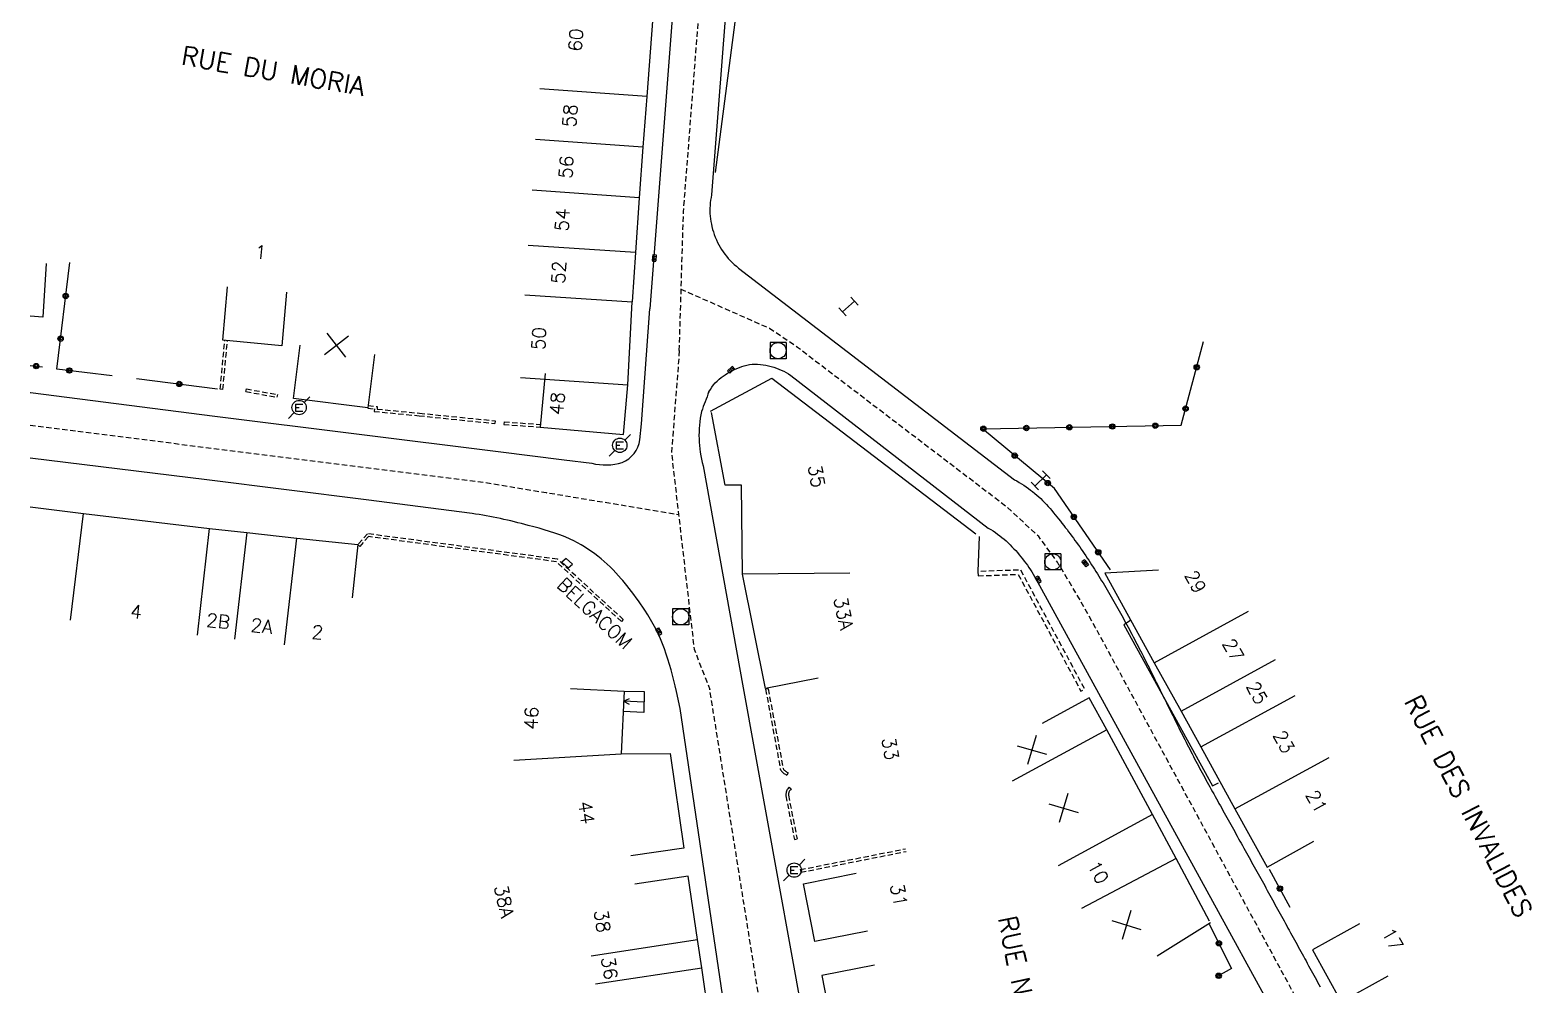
# Model space of a CAD drawing. Header units: millimetres. Extents: x 153000 to 154001, y 120000 to 121000.
# Drawn here: x 153000 to 153139.7, y 120358.1 to 120447 of the extents above; entities that cross this region are included whole.
import ezdxf
from ezdxf.enums import TextEntityAlignment as Align

# ---------------------------------------------------------------- set-up
doc = ezdxf.new("R2010")
doc.units = ezdxf.units.MM
doc.linetypes.add('DASHED', pattern=[0.75, 0.5, -0.25])
doc.layers.get('0').update_dxf_attribs({"linetype": 'CONTINUOUS'})
for name, color, linetype in [('W0001', 6, 'DASHED'), ('W0008', 7, 'CONTINUOUS'), ('W0017', 7, 'CONTINUOUS'), ('W0100', 7, 'CONTINUOUS'), ('W0112', 1, 'DASHED'), ('W0322', 7, 'CONTINUOUS'), ('W0400', 7, 'CONTINUOUS'), ('W0420', 7, 'CONTINUOUS'), ('W0471', 7, 'CONTINUOUS'), ('W0984', 7, 'CONTINUOUS'), ('W0989', 7, 'CONTINUOUS'), ('W0991', 7, 'CONTINUOUS'), ('W1102', 7, 'CONTINUOUS'), ('W1474', 7, 'CONTINUOUS')]:
    doc.layers.add(name, color=color, linetype=linetype)
doc.styles.get("Standard").update_dxf_attribs({"font": 'romans.shx', "width": 0.85})

# ---------------------------------------------------------------- blocks, each defined once
blk = doc.blocks.new('T420')
for p, q in [((0.75, 0.75), (-0.75, 0.75)), ((-0.75, 0.75), (-0.75, -0.75)), ((0.75, 0.75), (0.75, -0.75)), ((0.75, -0.75), (-0.75, -0.75))]:
    blk.add_line(p, q)
blk.add_ellipse((0, 0), major_axis=(-0.53, 0.53), ratio=1, start_param=3.926991, end_param=10.210176)
blk = doc.blocks.new('T400')
for p, q in [((-0.15, 0.3), (0.15, 0.3)), ((-0.15, -0.25), (-0.15, 0.3)), ((-0.15, 0.15), (0.15, 0.15)), ((-0.15, 0), (0.15, 0)), ((0.15, 0.3), (0.15, -0.25)), ((-0.15, -0.15), (0.15, -0.15)), ((-0.15, -0.25), (-0.15, -0.3)), ((-0.15, -0.3), (0.15, -0.3)), ((0.15, -0.3), (0.15, -0.25))]:
    blk.add_line(p, q)
blk = doc.blocks.new('T471')
for p, q in [((-0.333334, 0.333334), (-0.333334, -0.333334)), ((-0.333334, 0.333334), (0.333334, 0.333334)), ((-0.333334, 0), (0, 0)), ((0.500001, 0.500001), (1.000002, 1.000002)), ((-0.500001, -0.500001), (-1.000002, -1.000002)), ((-0.333334, -0.333334), (0.333334, -0.333334))]:
    blk.add_line(p, q)
blk.add_ellipse((0, 0), major_axis=(0.471405, 0.471405), ratio=1, start_param=5.4977871438, end_param=11.780972451)
blk = doc.blocks.new('t991o')
at = {"color": 0, "linetype": 'Continuous'}
for p, q in [((-1, 1), (1, -1)), ((-1, -1), (1, 1))]:
    blk.add_line(p, q, dxfattribs=at)
blk = doc.blocks.new('t322o')
at = {"color": 0, "linetype": 'Continuous'}
for radius in [0.25, 0.15]:
    blk.add_circle((0, 0), radius, dxfattribs=at)
blk = doc.blocks.new('T1474')
at = {"color": 0, "linetype": 'Continuous', "flags": 128}
for points in [[(-0.75, -0.5), (-0.75, 0.5)], [(-0.75, 0), (0.75, 0)], [(0.75, 0), (0.75, -0.5), (0.75, 0.5)]]:
    blk.add_lwpolyline(points, dxfattribs=at)

msp = doc.modelspace()

# ---------------------------------------------------------------- linework, layer by layer
at = {"layer": 'W0001'}
msp.add_line((153077.44, 120296.73), (153063.26, 120385.62), dxfattribs=at)
at = {"layer": 'W0001', "flags": 128}
for points in [[(153060.42, 120417.17), (153060.81, 120430.1), (153065.07, 120484.91), (153069.47, 120539.21)], [(153133.83, 120327.39), (153099.16, 120391.37), (153097.59, 120394.18), (153095.6, 120397.49), (153093.86, 120399.88), (153090.94, 120402.58), (153071.41, 120417.47), (153068.82, 120419.23), (153060.59, 120422.87)], [(153060.42, 120417.17), (153059.69, 120407.66), (153060.35, 120401.92), (153061.8, 120389.39), (153063.26, 120385.62)], [(153000, 120410.23), (153042.34, 120404.9), (153048.04, 120403.96), (153060.35, 120401.92)]]:
    msp.add_lwpolyline(points, dxfattribs=at)
at = {"layer": 'W0008', "flags": 128}
for points in [[(153067.05, 120539.5), (153063.55, 120497.28), (153057.69, 120421.05)], [(153067.85, 120488.94), (153063.42, 120431.66), (153063.37, 120431.41), (153063.33, 120431.16), (153063.3, 120430.92), (153063.28, 120430.67), (153063.27, 120430.42), (153063.27, 120430.17), (153063.27, 120429.93), (153063.29, 120429.68), (153063.32, 120429.44), (153063.35, 120429.19), (153063.4, 120428.95), (153063.45, 120428.71), (153063.52, 120428.46), (153063.59, 120428.22), (153063.67, 120427.98), (153063.77, 120427.73), (153063.87, 120427.49), (153063.98, 120427.25), (153064.1, 120427.02), (153064.23, 120426.79), (153064.36, 120426.57), (153064.51, 120426.36), (153064.66, 120426.15), (153064.82, 120425.95), (153064.98, 120425.75), (153065.16, 120425.56), (153065.34, 120425.37), (153065.53, 120425.19), (153065.73, 120425.02), (153065.94, 120424.85), (153091.62, 120405.16), (153091.84, 120405.04), (153092.06, 120404.91), (153092.27, 120404.78), (153092.49, 120404.64), (153092.69, 120404.5), (153092.9, 120404.35), (153093.1, 120404.2), (153093.3, 120404.05), (153093.49, 120403.89), (153093.68, 120403.73), (153093.87, 120403.57), (153094.05, 120403.4), (153094.23, 120403.22), (153094.41, 120403.04), (153094.58, 120402.86), (153094.75, 120402.67), (153094.92, 120402.48), (153095.08, 120402.29), (153095.24, 120402.09), (153095.4, 120401.9), (153095.56, 120401.7), (153095.72, 120401.51), (153095.88, 120401.31), (153096.03, 120401.11), (153096.19, 120400.91), (153096.34, 120400.71), (153096.5, 120400.52), (153096.65, 120400.31), (153096.8, 120400.11), (153096.95, 120399.91), (153097.09, 120399.71), (153097.24, 120399.51), (153097.39, 120399.3), (153097.53, 120399.1), (153097.68, 120398.9), (153097.82, 120398.69), (153097.96, 120398.48), (153098.1, 120398.28), (153098.24, 120398.07), (153098.38, 120397.86), (153098.52, 120397.66), (153098.66, 120397.45), (153098.79, 120397.24), (153098.93, 120397.03), (153099.06, 120396.82), (153099.19, 120396.61), (153099.33, 120396.4), (153099.46, 120396.19), (153099.59, 120395.97), (153099.72, 120395.76), (153099.85, 120395.55), (153099.98, 120395.34), (153100.11, 120395.12), (153100.23, 120394.91), (153100.36, 120394.69), (153100.49, 120394.48), (153100.61, 120394.26), (153100.74, 120394.05), (153100.86, 120393.83), (153100.98, 120393.62), (153101.11, 120393.4), (153101.23, 120393.18), (153101.35, 120392.96), (153101.47, 120392.75), (153101.59, 120392.53), (153101.71, 120392.31), (153101.83, 120392.09), (153101.95, 120391.87), (153102.07, 120391.65), (153102.18, 120391.43), (153102.3, 120391.21), (153102.42, 120390.99), (153102.54, 120390.77), (153102.65, 120390.55), (153102.77, 120390.33), (153102.88, 120390.11), (153103, 120389.89), (153103.11, 120389.67), (153103.22, 120389.45), (153103.34, 120389.22), (153103.45, 120389), (153103.57, 120388.78), (153103.68, 120388.56), (153103.79, 120388.34), (153103.9, 120388.11), (153104.02, 120387.89), (153104.13, 120387.67), (153104.24, 120387.44), (153104.35, 120387.22), (153104.46, 120387), (153104.57, 120386.77), (153104.68, 120386.55), (153104.8, 120386.33), (153104.91, 120386.1), (153105.02, 120385.88), (153105.13, 120385.66), (153105.24, 120385.43), (153105.35, 120385.21), (153105.46, 120384.99), (153105.57, 120384.76), (153105.68, 120384.54), (153105.79, 120384.31), (153105.9, 120384.09), (153106.01, 120383.87), (153106.12, 120383.64), (153106.23, 120383.42), (153106.34, 120383.2), (153106.46, 120382.97), (153106.57, 120382.75), (153106.68, 120382.53), (153106.79, 120382.3), (153106.9, 120382.08), (153107.01, 120381.86), (153107.12, 120381.63), (153107.24, 120381.41), (153107.35, 120381.19), (153107.46, 120380.97), (153107.57, 120380.74), (153107.69, 120380.52), (153107.8, 120380.3), (153107.92, 120380.08), (153108.03, 120379.86), (153108.14, 120379.64), (153108.26, 120379.41), (153108.37, 120379.19), (153108.49, 120378.97), (153108.61, 120378.75), (153108.72, 120378.53), (153108.84, 120378.31), (153108.96, 120378.09), (153109.07, 120377.87), (153109.19, 120377.65), (153109.31, 120377.43), (153109.43, 120377.22), (153109.55, 120377), (153109.67, 120376.78), (153109.79, 120376.56), (153109.91, 120376.34), (153110.04, 120376.12), (153110.16, 120375.91), (153110.28, 120375.69), (153110.4, 120375.47), (153110.52, 120375.25), (153110.64, 120375.03), (153110.77, 120374.81), (153110.89, 120374.6), (153111.01, 120374.38), (153111.13, 120374.16), (153111.25, 120373.94), (153111.37, 120373.72), (153111.5, 120373.5), (153111.62, 120373.28), (153111.74, 120373.07), (153111.86, 120372.85), (153111.98, 120372.63), (153112.1, 120372.41), (153112.22, 120372.19), (153112.34, 120371.97), (153112.47, 120371.75), (153112.59, 120371.53), (153112.71, 120371.32), (153112.83, 120371.1), (153112.95, 120370.88), (153113.07, 120370.66), (153113.19, 120370.44), (153113.31, 120370.22), (153113.44, 120370), (153113.56, 120369.78), (153113.68, 120369.57), (153113.8, 120369.35), (153113.92, 120369.13), (153114.04, 120368.91), (153114.16, 120368.69), (153114.28, 120368.47), (153114.4, 120368.25), (153114.52, 120368.03), (153114.65, 120367.82), (153114.77, 120367.6), (153114.89, 120367.38), (153115.01, 120367.16), (153115.13, 120366.94), (153115.25, 120366.72), (153115.37, 120366.5), (153115.49, 120366.28), (153115.61, 120366.06), (153115.73, 120365.84), (153115.85, 120365.63), (153115.97, 120365.41), (153116.09, 120365.19), (153116.22, 120364.97), (153116.34, 120364.75), (153116.46, 120364.53), (153116.58, 120364.31), (153116.7, 120364.09), (153116.82, 120363.87), (153116.94, 120363.65), (153117.06, 120363.43), (153117.18, 120363.22), (153117.3, 120363), (153117.42, 120362.78), (153117.54, 120362.56), (153117.66, 120362.34), (153117.78, 120362.12), (153117.9, 120361.9), (153118.02, 120361.68), (153118.14, 120361.46), (153118.26, 120361.24), (153118.38, 120361.02), (153118.5, 120360.8), (153118.62, 120360.58), (153118.74, 120360.37), (153118.86, 120360.15), (153118.98, 120359.93), (153119.1, 120359.71), (153119.22, 120359.49), (153119.34, 120359.27), (153119.46, 120359.05), (153119.58, 120358.83), (153119.7, 120358.61), (153119.82, 120358.39), (153119.94, 120358.17), (153120.06, 120357.95)], [(153063.13, 120413.28), (153063.17, 120413.34), (153063.31, 120413.56), (153063.46, 120413.77), (153063.61, 120413.98), (153063.77, 120414.17), (153063.94, 120414.34), (153064.12, 120414.51), (153064.3, 120414.66), (153064.5, 120414.8), (153064.7, 120414.93), (153064.91, 120415.06), (153065.12, 120415.18), (153065.33, 120415.29), (153065.56, 120415.4), (153065.78, 120415.51), (153066.01, 120415.6), (153066.24, 120415.69), (153066.47, 120415.76), (153066.71, 120415.83), (153066.95, 120415.87), (153067.2, 120415.9), (153067.45, 120415.91), (153067.71, 120415.9), (153067.97, 120415.88), (153068.22, 120415.85), (153068.47, 120415.81), (153068.72, 120415.76), (153068.97, 120415.7), (153069.21, 120415.63), (153069.45, 120415.55), (153069.68, 120415.46), (153069.91, 120415.36), (153070.14, 120415.25), (153070.37, 120415.13), (153070.59, 120415), (153070.81, 120414.85), (153089.17, 120400.66), (153089.4, 120400.53), (153089.61, 120400.39), (153089.83, 120400.25), (153090.03, 120400.1), (153090.24, 120399.95), (153090.44, 120399.79), (153090.64, 120399.63), (153090.83, 120399.46), (153091.01, 120399.28), (153091.2, 120399.1), (153091.37, 120398.92), (153091.55, 120398.74), (153091.72, 120398.56), (153091.88, 120398.37), (153092.04, 120398.18), (153092.2, 120397.99), (153092.36, 120397.79), (153092.51, 120397.59), (153092.66, 120397.39), (153092.81, 120397.19), (153092.95, 120396.99), (153093.09, 120396.78), (153093.22, 120396.57), (153093.36, 120396.36), (153093.48, 120396.14), (153093.61, 120395.92), (153131.77, 120326.27)], [(153066.37, 120385.78), (153081.7, 120301.29), (153082.23, 120296.82), (153082.23, 120296.82)]]:
    msp.add_lwpolyline(points, dxfattribs=at)
for points in [[(153000, 120413.27), (153000.06, 120413.26), (153017.21, 120411.08), (153043.56, 120407.79), (153049.72, 120407.01), (153052.27, 120406.69, 0.1317), (153055.11, 120406.75, 0.2582), (153056.76, 120408.87), (153056.9, 120410.35), (153057.69, 120421.05)], [(153063.17, 120413.34, -0.012584), (153062.47, 120411.5, 0.1163), (153062.63, 120406.46), (153066.37, 120385.78)], [(153060.15, 120385.46, 0.0302), (153059.04, 120389.42, 0.0559), (153057.22, 120393.01, 0.0229), (153055.53, 120395.3, 0.0077), (153055.02, 120395.93, 0.1085), (153050.27, 120399.63, 0.0449), (153046.37, 120400.9, 0.0316), (153041.13, 120402.01), (153031.29, 120403.27), (153016.45, 120405.14), (153000, 120407.17)], [(153072.88, 120296.64, 0.0632), (153072.95, 120299.59), (153072.22, 120304.51), (153072.21, 120304.55), (153060.51, 120383.85), (153060.15, 120385.46), (153060.15, 120385.46)]]:
    msp.add_lwpolyline(points, format="xyb", dxfattribs=at)
at = {"layer": 'W0017', "flags": 128}
for points in [[(153089.02, 120482.52), (153081.16, 120482.99), (153070.93, 120474.75), (153068.94, 120469.79), (153066.11, 120451.8), (153063.76, 120433.74)], [(153102.41, 120392.06), (153101.8, 120391.65), (153110.04, 120376.66), (153110.58, 120376.94)]]:
    msp.add_lwpolyline(points, dxfattribs=at)
at = {"layer": 'W0100'}
for p, q in [((153055.24, 120384.56), (153055.77, 120384.79)), ((153055.24, 120384.56), (153055.74, 120384.28)), ((153057.14, 120384.47), (153055.24, 120384.56))]:
    msp.add_line(p, q, dxfattribs=at)
at = {"layer": 'W0100', "flags": 128}
for points in [[(153059.27, 120464.42), (153058.82, 120459.8), (153057.41, 120440.81), (153057.02, 120436.11), (153056.69, 120431.4), (153056.34, 120426.31), (153056.04, 120421.7)], [(153001.49, 120425.29), (153001.2, 120420.3), (153000, 120420.37)], [(153023.88, 120422.6), (153023.42, 120417.62), (153017.94, 120418.13), (153018.39, 120423.11)], [(153047.94, 120415.04), (153047.48, 120410.06), (153055.22, 120409.36), (153055.62, 120414), (153056.04, 120421.7)], [(153032.06, 120416.8), (153031.43, 120411.84), (153024.51, 120412.72), (153025.15, 120417.68)], [(153063.32, 120411.53), (153069.03, 120414.62), (153088, 120400.13)], [(153073.33, 120386.7), (153068.43, 120385.72), (153066.3, 120396.37), (153066.21, 120404.65), (153064.69, 120404.65), (153063.4, 120411.4)], [(153000, 120402.63), (153004.99, 120402), (153016.71, 120400.63), (153020.17, 120400.25), (153024.82, 120399.73), (153030.51, 120399.12), (153029.97, 120394.15)], [(153088.32, 120399.86), (153088.2, 120396.61)], [(153105.01, 120396.73), (153100.02, 120396.47), (153104.6, 120388.12), (153107.13, 120383.63), (153108.95, 120380.31), (153112.1, 120374.53), (153115.11, 120369.11), (153119.48, 120371.53)], [(153050.29, 120385.72), (153055.29, 120385.48), (153055, 120379.64), (153059.58, 120379.68), (153060.85, 120370.86), (153055.9, 120370.15), (153055.9, 120370.15)], [(153055.29, 120385.48), (153057.16, 120385.44), (153057.12, 120383.5), (153055.2, 120383.59), (153055.2, 120383.59)], [(153109.77, 120364.06), (153106.67, 120369.92), (153104.46, 120374), (153100.19, 120381.88), (153098.55, 120384.86), (153094.17, 120382.46)], [(153071.07, 120296.61), (153070.51, 120304.34), (153069.7, 120310.11), (153069.09, 120314.1), (153068.32, 120319.4), (153067.88, 120322.37), (153067.88, 120322.37), (153067.66, 120324.01), (153066.93, 120329), (153066.26, 120333.83), (153065.47, 120339.41), (153064.51, 120345.99), (153063.87, 120350.79), (153063.17, 120355.2), (153062.52, 120359.73), (153062.1, 120362.36), (153061.24, 120368.26), (153056.29, 120367.53), (153056.29, 120367.53)], [(153077.94, 120363.14), (153073.03, 120362.17), (153071.98, 120367.56), (153076.88, 120368.53), (153076.88, 120368.53)], [(153109.84, 120363.91), (153104.9, 120360.82)], [(153123.71, 120363.81), (153119.34, 120361.39), (153122, 120356.58), (153126.38, 120359)], [(153078.58, 120359.97), (153073.67, 120359.02), (153075.39, 120350.26), (153076.27, 120345.72), (153076.89, 120342.54), (153081.79, 120343.49), (153081.79, 120343.49)]]:
    msp.add_lwpolyline(points, dxfattribs=at)
msp.add_lwpolyline([(153050.47, 120397.29), (153049.88, 120397.81), (153049.49, 120397.49), (153050.07, 120396.97)], close=True, dxfattribs=at)
at = {"layer": 'W0112'}
for p, q in [((153017.7, 120413.57), (153018.12, 120418.11)), ((153017.95, 120413.55), (153018.37, 120418.09)), ((153017.95, 120413.55), (153017.7, 120413.57)), ((153020.08, 120413.36), (153020.13, 120413.61)), ((153020.08, 120413.36), (153023.01, 120412.83)), ((153020.13, 120413.61), (153023.05, 120413.08)), ((153023.01, 120412.83), (153023.05, 120413.08)), ((153031.43, 120411.84), (153031.43, 120411.83)), ((153031.43, 120411.83), (153032.05, 120411.75)), ((153031.46, 120412.08), (153032.31, 120411.97)), ((153032.05, 120411.75), (153032.03, 120411.51)), ((153032.03, 120411.51), (153036.22, 120411.11)), ((153032.31, 120411.97), (153032.3, 120411.73)), ((153032.3, 120411.73), (153036.25, 120411.35)), ((153036.22, 120411.11), (153043.26, 120410.39)), ((153036.25, 120411.35), (153043.29, 120410.64)), ((153043.29, 120410.64), (153043.26, 120410.39)), ((153044.12, 120410.54), (153044.1, 120410.29)), ((153044.1, 120410.29), (153047.48, 120410.06)), ((153044.12, 120410.54), (153047.51, 120410.31)), ((153031.39, 120400.13), (153030.51, 120399.12)), ((153031.49, 120399.87), (153030.7, 120398.95)), ((153049.09, 120397.76), (153031.39, 120400.13)), ((153048.98, 120397.52), (153031.49, 120399.87)), ((153030.7, 120398.95), (153030.51, 120399.12)), ((153055.04, 120391.96), (153048.98, 120397.52)), ((153055.21, 120392.14), (153049.09, 120397.76)), ((153055.21, 120392.14), (153055.04, 120391.96)), ((153068.69, 120385.7), (153068.45, 120385.66)), ((153068.45, 120385.66), (153069.82, 120378.26)), ((153068.69, 120385.7), (153070.07, 120378.31)), ((153069.82, 120378.26), (153069.85, 120378.17)), ((153069.85, 120378.17), (153069.89, 120378.09)), ((153069.89, 120378.09), (153069.94, 120378.02)), ((153069.94, 120378.02), (153070.01, 120377.95)), ((153070.01, 120377.95), (153070.08, 120377.89)), ((153070.07, 120378.31), (153070.08, 120378.27)), ((153070.08, 120378.27), (153070.1, 120378.23)), ((153070.08, 120377.89), (153070.15, 120377.83)), ((153070.1, 120378.23), (153070.13, 120378.18)), ((153070.13, 120378.18), (153070.18, 120378.13)), ((153070.15, 120377.83), (153070.22, 120377.78)), ((153070.18, 120378.13), (153070.24, 120378.08)), ((153070.22, 120377.78), (153070.29, 120377.74)), ((153070.24, 120378.08), (153070.29, 120378.04)), ((153070.29, 120378.04), (153070.36, 120377.99)), ((153070.29, 120377.74), (153070.37, 120377.69)), ((153070.36, 120377.99), (153070.42, 120377.95)), ((153070.37, 120377.69), (153070.44, 120377.65)), ((153070.42, 120377.95), (153070.49, 120377.91)), ((153070.56, 120377.87), (153070.44, 120377.65)), ((153070.49, 120377.91), (153070.56, 120377.87)), ((153070.36, 120376.09), (153070.35, 120376)), ((153070.39, 120376.17), (153070.36, 120376.09)), ((153070.42, 120376.25), (153070.39, 120376.17)), ((153070.47, 120376.32), (153070.42, 120376.25)), ((153070.52, 120376.4), (153070.47, 120376.32)), ((153070.58, 120376.47), (153070.52, 120376.4)), ((153070.63, 120376.54), (153070.58, 120376.47)), ((153070.62, 120376.08), (153070.61, 120376.03)), ((153070.65, 120376.13), (153070.62, 120376.08)), ((153070.63, 120376.54), (153070.83, 120376.38)), ((153070.68, 120376.19), (153070.65, 120376.13)), ((153070.72, 120376.25), (153070.68, 120376.19)), ((153070.77, 120376.31), (153070.72, 120376.25)), ((153070.83, 120376.38), (153070.77, 120376.31)), ((153070.34, 120375.92), (153070.33, 120375.83)), ((153070.33, 120375.83), (153070.33, 120375.74)), ((153070.33, 120375.74), (153071.13, 120371.68)), ((153070.35, 120376), (153070.34, 120375.92)), ((153070.57, 120375.79), (153071.38, 120371.73)), ((153070.59, 120375.9), (153070.58, 120375.82)), ((153070.58, 120375.82), (153070.58, 120375.73)), ((153070.61, 120376.03), (153070.59, 120375.97)), ((153070.59, 120375.97), (153070.59, 120375.9)), ((153071.13, 120371.68), (153071.38, 120371.73)), ((153071.67, 120368.87), (153081.48, 120370.81)), ((153071.72, 120368.62), (153081.53, 120370.56)), ((153071.67, 120368.87), (153071.72, 120368.62))]:
    msp.add_line(p, q, dxfattribs=at)
at = {"layer": 'W0112', "flags": 128}
msp.add_lwpolyline([(153088.22, 120396.21), (153091.95, 120396.35), (153097.79, 120385.49), (153098.14, 120385.68), (153092.19, 120396.76), (153088.21, 120396.61)], close=True, dxfattribs=at)
at = {"layer": 'W0322'}
for p, q in [((153000, 120415.8), (153001.15, 120415.66)), ((153009.92, 120414.57), (153017.44, 120413.62))]:
    msp.add_line(p, q, dxfattribs=at)
at = {"layer": 'W0322', "flags": 128}
for points in [[(153007.63, 120414.84), (153002.51, 120415.45), (153003.69, 120425.38)], [(153100.53, 120396.76), (153095.32, 120404.35), (153088.62, 120409.89), (153107.11, 120410.22), (153109.21, 120418.01)], [(153117.27, 120365.36), (153115.34, 120368.89)], [(153109.74, 120363.79), (153111.81, 120359.66), (153110.53, 120358.94)]]:
    msp.add_lwpolyline(points, dxfattribs=at)
at = {"layer": 'W1102'}
for p, q in [((153046.06, 120422.36), (153056.04, 120421.7)), ((153045.65, 120414.66), (153055.62, 120414)), ((153003.77, 120392.08), (153004.99, 120402)), ((153015.58, 120390.7), (153016.71, 120400.63)), ((153020.17, 120400.25), (153019.03, 120390.32)), ((153023.68, 120389.8), (153024.82, 120399.73)), ((153076.3, 120396.47), (153066.3, 120396.37)), ((153045.01, 120379.06), (153055, 120379.64)), ((153052.22, 120360.85), (153062.1, 120362.36)), ((153052.63, 120358.23), (153062.52, 120359.73))]:
    msp.add_line(p, q, dxfattribs=at)
at = {"layer": 'W1102', "flags": 128}
for points in [[(153057.41, 120440.81), (153047.44, 120441.55)], [(153057.02, 120436.11), (153047.05, 120436.81)], [(153056.69, 120431.4), (153046.72, 120432.1)], [(153056.34, 120426.31), (153046.36, 120426.96)], [(153104.6, 120388.12), (153113.37, 120392.93)], [(153107.13, 120383.63), (153115.9, 120388.43)], [(153108.95, 120380.31), (153117.73, 120385.09)], [(153100.19, 120381.88), (153091.4, 120377.11)], [(153112.1, 120374.53), (153120.88, 120379.31)], [(153104.46, 120374), (153095.67, 120369.23)], [(153106.67, 120369.92), (153097.83, 120365.24)]]:
    msp.add_lwpolyline(points, dxfattribs=at)

# ---------------------------------------------------------------- block references
at = {"layer": 'W0322'}
for p, rotation in [((153003.32, 120422.25), 83.21120152588189), ((153002.85, 120418.28), 83.21120152588189), ((153000.57, 120415.73), 353.3790458008612), ((153003.66, 120415.32), 173.2107363160568), ((153108.57, 120415.63), 74.86376765992578), ((153013.89, 120414.07), 352.803798670344), ((153107.53, 120411.77), 74.86376765992578), ((153088.72, 120409.9), 1.015706538177215), ((153092.72, 120409.97), 1.015706538177215), ((153096.72, 120410.04), 1.015706538177215), ((153100.72, 120410.11), 1.015706538177215), ((153104.71, 120410.18), 1.015706538177215), ((153091.63, 120407.4), 140.3560923005693), ((153094.71, 120404.85), 140.3560923005693), ((153097.13, 120401.7), 124.4919148762202), ((153099.4, 120398.41), 124.4919148762202), ((153116.31, 120367.11), 118.7140712297195), ((153110.63, 120362.01), 296.5879349607351), ((153110.61, 120358.99), 209.1870996973173)]:
    msp.add_blockref('t322o', p, dxfattribs=dict(at, rotation=rotation))
at = {"layer": 'W0400'}
for p, rotation in [((153058.1, 120425.8), 355.607954921828), ((153065.24, 120415.39), 133.2273238410538), ((153098.19, 120397.38), 219.3627387291061), ((153093.82, 120395.88), 28.71764278480463), ((153058.51, 120391.04), 30.80650000000002)]:
    msp.add_blockref('T400', p, dxfattribs=dict(at, rotation=rotation))
at = {"layer": 'W0420'}
for p in [(153069.61, 120417.17), (153095.18, 120397.51), (153060.55, 120392.4)]:
    msp.add_blockref('T420', p, dxfattribs=at)
at = {"layer": 'W0471'}
for p in [(153025.04, 120411.87), (153054.88, 120408.36), (153071.11, 120368.83)]:
    msp.add_blockref('T471', p, dxfattribs=at)
at = {"layer": 'W0991'}
for p, rotation in [((153028.52, 120417.68), 82.92261038118238), ((153093.23, 120380), 298.7159174982736), ((153096.17, 120374.6), 298.4927238844061), ((153102.03, 120363.72), 297.9064065058798)]:
    msp.add_blockref('t991o', p, dxfattribs=dict(at, rotation=rotation))
at = {"layer": 'W1474'}
for p, rotation in [((153076.16, 120421.28), 41.93361540325319), ((153094.04, 120405.1), 44.69092569274235)]:
    msp.add_blockref('T1474', p, dxfattribs=dict(at, rotation=rotation))

# ---------------------------------------------------------------- texts
at = {"layer": 'W0984'}
msp.add_text('BELGACOM', height=1.25, rotation=316.8354, dxfattribs=at).set_placement((153052.55, 120392.72), align=Align.MIDDLE)
at = {"layer": 'W0989'}
for s, rotation, p in [('RUE DU MORIA', 350.1978, (153022.62, 120443.21)), ('RUE DES INVALIDES', 297.422, (153133.87, 120374.77)), ('RUE NAPOLEON LEJONG', 281.5413, (153093.73, 120350.8))]:
    msp.add_text(s, height=1.75, rotation=rotation, dxfattribs=at).set_placement(p, align=Align.MIDDLE)
at = {"layer": 'W0991'}
for s, rotation, p in [('60', 85.7526, (153050.78, 120446.08)), ('58', 85.2943, (153050.24, 120439.04)), ('56', 85.9931, (153049.88, 120434.25)), ('54', 85.9889, (153049.53, 120429.35)), ('1', 354.7273, (153021.46, 120426.34)), ('52', 86.2855, (153049.2, 120424.46)), ('50', 86.9302, (153047.34, 120418.3)), ('48', 85.0128, (153049.05, 120412.25)), ('35', 280.9162, (153073.2, 120405.49)), ('29', 298.766, (153108.45, 120395.66)), ('4', 353.3412, (153009.87, 120392.88)), ('33A', 281.2841, (153075.7, 120392.71)), ('2B', 353.695, (153017.51, 120392)), ('2A', 353.614, (153021.55, 120391.55)), ('2', 353.8428, (153026.75, 120390.97)), ('27', 299.3757, (153111.97, 120389.31)), ('25', 298.7226, (153114.18, 120385.33)), ('46', 87.1987, (153046.65, 120382.97)), ('23', 298.5718, (153116.67, 120380.77)), ('33', 279.8915, (153080.06, 120380.12)), ('21', 299.0213, (153119.72, 120375.21)), ('44', 278.1679, (153051.78, 120374.18)), ('10', 298.3978, (153099.4, 120368.63)), ('38A', 282.5333, (153044.13, 120365.91)), ('31', 281.0712, (153080.85, 120366.5)), ('38', 278.3057, (153053.26, 120364.08)), ('17', 299.0098, (153126.79, 120362.38)), ('36', 279.045, (153053.92, 120359.71))]:
    msp.add_text(s, height=1.25, rotation=rotation, dxfattribs=at).set_placement(p, align=Align.MIDDLE)

doc.saveas('drawing.dxf')
